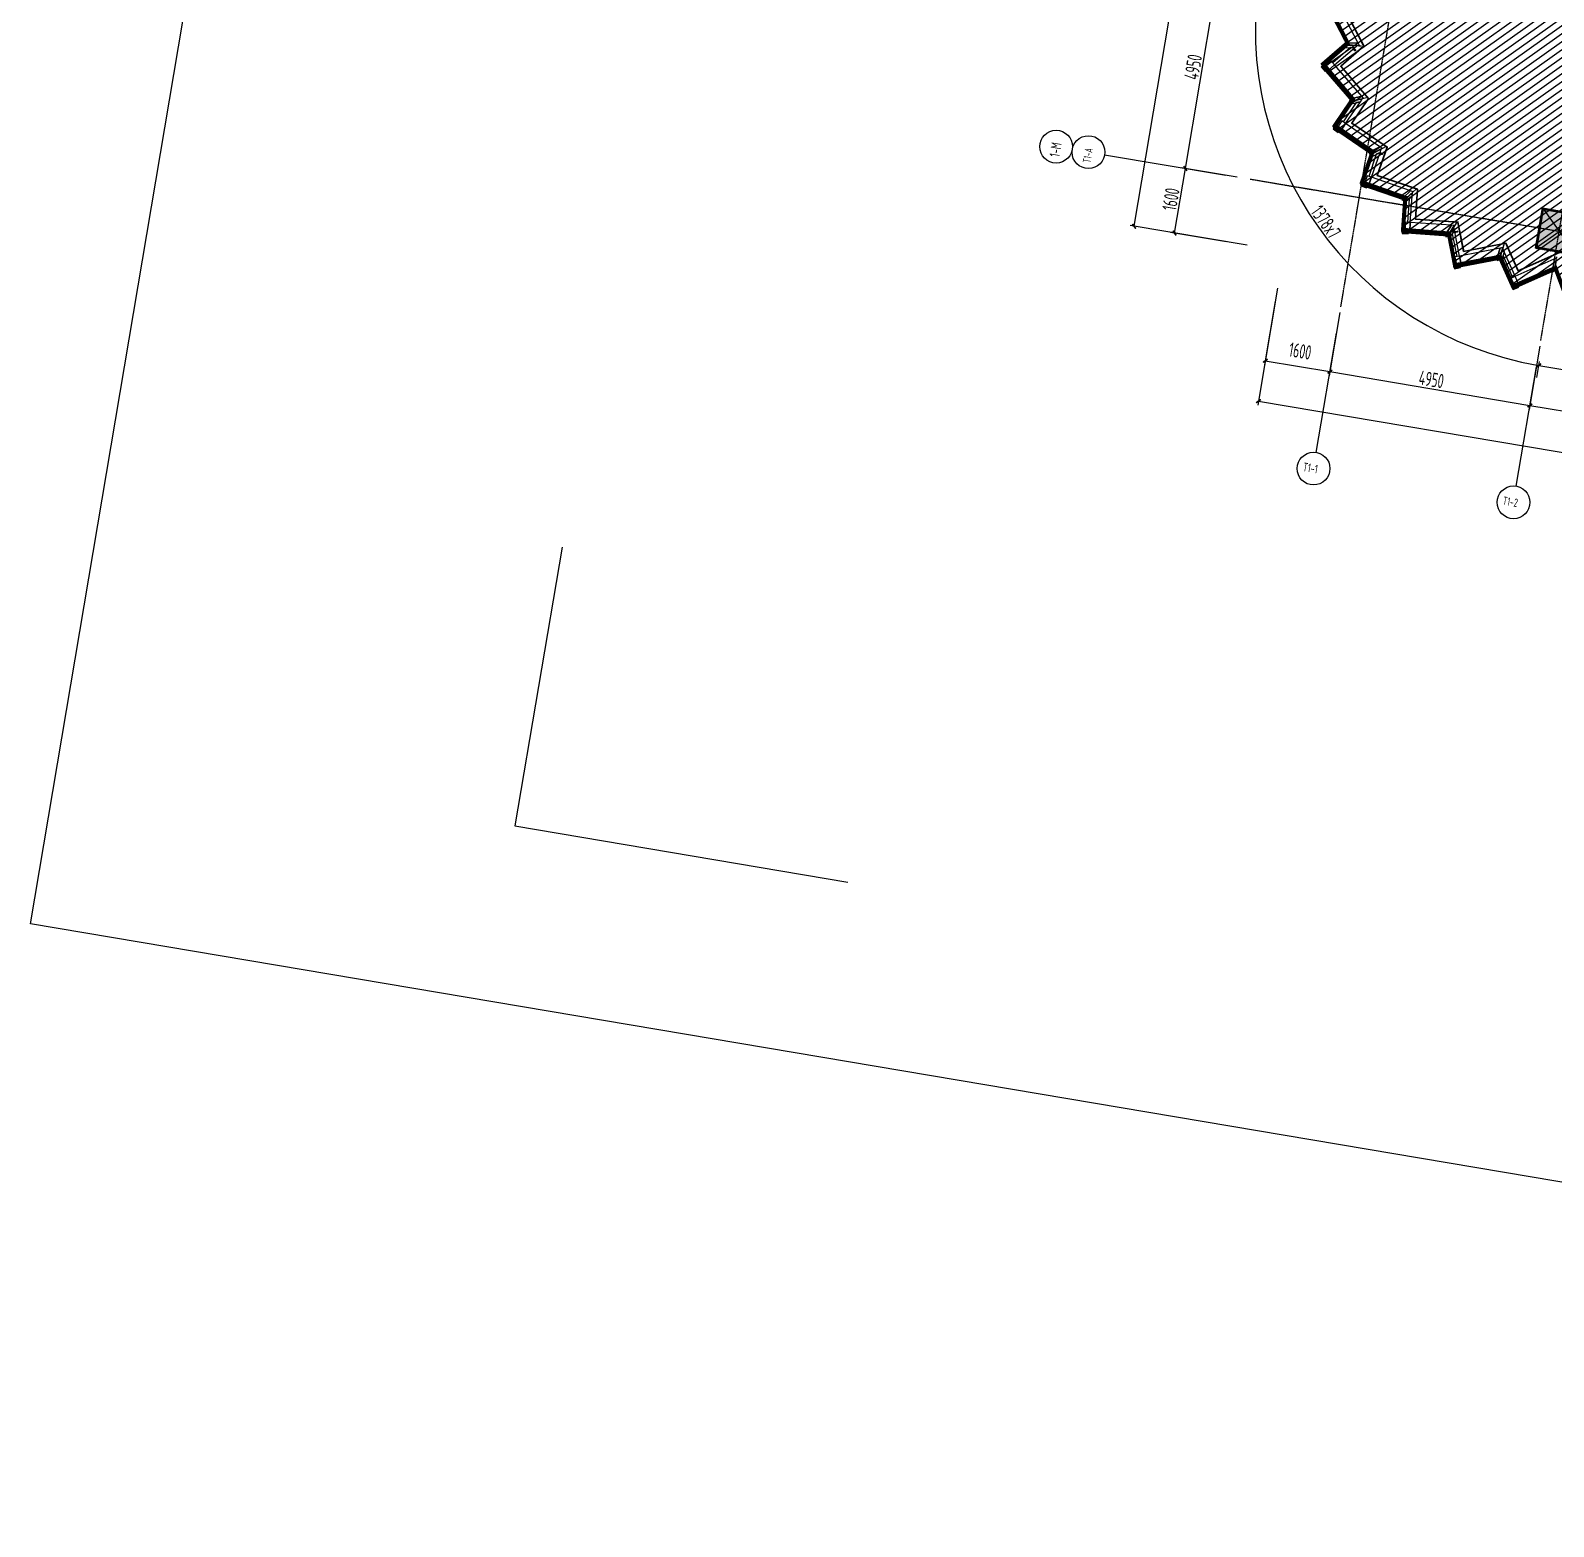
# Model space of a CAD drawing. Extents: x 12199666 to 24617114, y 1197707 to 2548648.
# Drawn here: x 12255672 to 12292851, y 1220084 to 1256609 of the extents above; entities that cross this region are included whole.
import ezdxf
from ezdxf.enums import TextEntityAlignment as Align

# ---------------------------------------------------------------- set-up
doc = ezdxf.new("R2010")
doc.units = 0
doc.header["$LTSCALE"] = 10
doc.header["$MEASUREMENT"] = 0
for name, pattern in [('TX-COLS-T1-F10~F19$0$HIDDEN', [0.375, 0.25, -0.125]), ('TX-GRID-T1$0$TX-GRID-T1$0$DOTE', [2.42, 2, -0.2, 0.02, -0.2]), ('TX-PLAN-T1-F11$0$ACAD_ISO04W100', [30, 24, -3, 0, -3]), ('TX-PLAN-T1-F11$0$BROKEN_2', [17.7, 12.5, -2.5, 0.2, -2.5])]:
    doc.linetypes.add(name, pattern=pattern)
doc.layers.add('TX-COLS-T1-F10~F19$0$0-COLS-定位用', color=21, linetype='Continuous', plot=False)
for name, color, linetype in [('TX-COLS-T1-F10~F19$0$0S-COLS', 90, 'TX-COLS-T1-F10~F19$0$HIDDEN'), ('TX-COLS-T1-F10~F19$0$0S-COLS-HATCH', 8, 'Continuous'), ('TX-COLS-T1-F10~F19$0$0S-SCOLS-LINE', 2, 'Continuous'), ('TX-CORE-T1-F10$0$BALCONY', 6, 'Continuous'), ('TX-CORE-T1-F11$0$BALCONY', 6, 'Continuous'), ('TX-GRID-T1$0$A-DIMS-100', 1, 'Continuous'), ('TX-GRID-T1$0$TX-GRID-T1$0$DOTE', 1, 'Continuous'), ('TX-GRID-T1$0$TX-GRID-T1$0$G-GRID-DIMS', 3, 'Continuous'), ('TX-GRID-T1$0$TX-GRID-T1$0$G-GRID-IDEN', 7, 'Continuous'), ('TX-GRID-T1$0$TX-GRID-T1$0$PUB_DIM', 3, 'Continuous'), ('TX-PLAN-T1-DI$0$A-DIMS-100', 1, 'Continuous'), ('TX-PLAN-T1-F11$0$A-FIRE', 1, 'Continuous'), ('TX-PLAN-T1-F11$0$F-Alum', 4, 'Continuous'), ('TX-PLAN-T1-F11$0$F-center', 6, 'TX-PLAN-T1-F11$0$ACAD_ISO04W100'), ('TX-PLAN-T1-F11$0$F-concrete', 7, 'Continuous'), ('TX-PLAN-T1-F11$0$F-dim', 1, 'Continuous'), ('TX-PLAN-T1-F11$0$F-Glass', 5, 'Continuous'), ('TX-PLAN-T1-F11$0$F_MISC', 8, 'Continuous'), ('TX-PLAN-T1-F11$0$FITTINGS', 7, 'Continuous')]:
    doc.layers.add(name, color=color, linetype=linetype)
for name, color, linetype, lineweight in [('TX-PLAN-T1-F11$0$_EDO-ALUMINIUM-SECTION', 90, 'Continuous', 30), ('TX-PLAN-T1-F11$0$幕墙线', 114, 'Continuous', 30), ('TX-PLAN-T1-F11$0$板边线', 36, 'Continuous', 30)]:
    doc.layers.add(name, color=color, linetype=linetype, lineweight=lineweight)
doc.layers.add('TX-PLAN-T1-F11$0$bangong', color=5, linetype='Continuous', true_color=0x0000ff)
doc.styles.add('TX-GRID-T1$0$XD2008', font='xd-hzs.shx', dxfattribs={"width": 0.7, "bigfont": 'xd-hztxt.shx'})
doc.styles.add('TX-GRID-T1$0$XD2008_T3', font='xd-hzs.shx', dxfattribs={"width": 0.7, "bigfont": 'xd-hztxt.shx'})
doc.styles.add('TX-PLAN-T1-DI$0$XD2008', font='xd-hzs.shx', dxfattribs={"width": 0.7, "bigfont": 'xd-hztxt.shx'})
doc.dimstyles.new('TX-GRID-T1$0$XD100$0', dxfattribs={"dimscale": 100, "dimtxt": 3.5, "dimasz": 1, "dimexe": 1, "dimexo": 2, "dimgap": 0.5, "dimtad": 1, "dimdec": 0, "dimdsep": 46, "dimtxsty": 'TX-GRID-T1$0$XD2008', "dimblk1": 'TX-GRID-T1$0$_ArchTick', "dimblk2": 'TX-GRID-T1$0$_ArchTick', "dimsah": 1, "dimcen": 2.5, "dimclrt": 4, "dimaunit": 1, "dimadec": 0, "dimazin": 0, "dimtfac": 1, "dimtdec": 0, "dimtix": 1, "dimtmove": 2, "dimatfit": 3, "dimfxl": 0, "dimtolj": 1, "dimtzin": 0, "dimarcsym": 0})
doc.dimstyles.new('TX-PLAN-T1-DI$0$XD100', dxfattribs={"dimscale": 100, "dimtxt": 3.5, "dimasz": 1.5, "dimexe": 1, "dimexo": 2, "dimgap": 0.5, "dimtad": 1, "dimdec": 0, "dimdsep": 46, "dimtxsty": 'TX-PLAN-T1-DI$0$XD2008', "dimcen": 2.5, "dimclrt": 4, "dimaunit": 1, "dimadec": 0, "dimazin": 0, "dimtfac": 1, "dimtdec": 0, "dimtix": 1, "dimtmove": 2, "dimatfit": 3, "dimfxl": 0, "dimtolj": 1, "dimtzin": 0, "dimarcsym": 0})
doc.dimstyles.new('TX-PLAN-T1-DI$0$XD100$0', dxfattribs={"dimscale": 100, "dimtxt": 3.5, "dimasz": 1, "dimexe": 1, "dimexo": 2, "dimgap": 0.5, "dimtad": 1, "dimdec": 0, "dimdsep": 46, "dimtxsty": 'TX-PLAN-T1-DI$0$XD2008', "dimblk1": 'TX-PLAN-T1-DI$0$_ArchTick', "dimblk2": 'TX-PLAN-T1-DI$0$_ArchTick', "dimsah": 1, "dimcen": 2.5, "dimclrt": 4, "dimaunit": 1, "dimadec": 0, "dimazin": 0, "dimtfac": 1, "dimtdec": 0, "dimtix": 1, "dimtmove": 2, "dimatfit": 3, "dimfxl": 0, "dimtolj": 1, "dimtzin": 0, "dimarcsym": 0})

# ---------------------------------------------------------------- blocks, each defined once
blk = doc.blocks.new('TX-GRID-T1$0$_ArchTick')
at = {"color": 0, "linetype": 'ByBlock', "const_width": 0.4}
blk.add_lwpolyline([(-0.5, -0.5), (0.5, 0.5)], dxfattribs=at)
blk = doc.blocks.new('*D21')
at = {"layer": 'TX-GRID-T1$0$A-DIMS-100', "color": 0, "lineweight": -2, "transparency": 16777216}
for p, q in [((12283598, 1251662), (12283864, 1253240)), ((12285132, 1253026), (12283765, 1253256)), ((12284866, 1251448), (12283499, 1251679))]:
    blk.add_line(p, q, dxfattribs=at)
at = {"layer": 'TX-GRID-T1$0$A-DIMS-100', "color": 0, "lineweight": -2, "transparency": 16777216, "xscale": 100, "yscale": 100, "zscale": 100}
for p, rotation in [((12283864, 1253240), 80.4236160354394), ((12283598, 1251662), 260.4236160354394)]:
    blk.add_blockref('TX-GRID-T1$0$_ArchTick', p, dxfattribs=dict(at, rotation=rotation))
at = {"layer": 'TX-GRID-T1$0$A-DIMS-100', "color": 4, "transparency": 16777216, "insert": (12283509, 1252488), "char_height": 350, "attachment_point": 5, "rotation": 80.4236, "style": 'TX-GRID-T1$0$XD2008'}
blk.add_mtext('\\A1;1600', dxfattribs=at)
blk = doc.blocks.new('*D22')
at = {"layer": 'TX-GRID-T1$0$A-DIMS-100', "color": 0, "lineweight": -2, "transparency": 16777216}
for p, q in [((12283864, 1253240), (12284687, 1258121)), ((12285956, 1257907), (12284589, 1258137)), ((12285132, 1253026), (12283765, 1253256))]:
    blk.add_line(p, q, dxfattribs=at)
at = {"layer": 'TX-GRID-T1$0$A-DIMS-100', "color": 0, "lineweight": -2, "transparency": 16777216, "xscale": 100, "yscale": 100, "zscale": 100}
for p, rotation in [((12284687, 1258121), 80.42361603544131), ((12283864, 1253240), 260.4236160354413)]:
    blk.add_blockref('TX-GRID-T1$0$_ArchTick', p, dxfattribs=dict(at, rotation=rotation))
at = {"layer": 'TX-GRID-T1$0$A-DIMS-100', "color": 4, "transparency": 16777216, "insert": (12284054, 1255718), "char_height": 350, "attachment_point": 5, "rotation": 80.4236, "style": 'TX-GRID-T1$0$XD2008'}
blk.add_mtext('\\A1;4950', dxfattribs=at)
blk = doc.blocks.new('*D37')
at = {"layer": 'TX-GRID-T1$0$A-DIMS-100', "color": 0, "lineweight": -2, "transparency": 16777216}
for p, q in [((12282612, 1251828), (12289299, 1291468)), ((12292060, 1291002), (12289201, 1291485)), ((12285372, 1251363), (12282513, 1251845))]:
    blk.add_line(p, q, dxfattribs=at)
at = {"layer": 'TX-GRID-T1$0$A-DIMS-100', "color": 0, "lineweight": -2, "transparency": 16777216, "xscale": 100, "yscale": 100, "zscale": 100}
for p, rotation in [((12289299, 1291468), 80.42361603537051), ((12282612, 1251828), 260.4236160353705)]:
    blk.add_blockref('TX-GRID-T1$0$_ArchTick', p, dxfattribs=dict(at, rotation=rotation))
at = {"layer": 'TX-GRID-T1$0$A-DIMS-100', "color": 4, "transparency": 16777216, "insert": (12285734, 1271686), "char_height": 350, "attachment_point": 5, "rotation": 80.4236, "style": 'TX-GRID-T1$0$XD2008'}
blk.add_mtext('\\A1;40200', dxfattribs=at)
blk = doc.blocks.new('*D38')
at = {"layer": 'TX-GRID-T1$0$A-DIMS-100', "color": 0, "lineweight": -2, "transparency": 16777216}
for p, q in [((12286058, 1249989), (12285798, 1248446)), ((12287636, 1249723), (12287376, 1248180)), ((12285815, 1248545), (12287392, 1248279))]:
    blk.add_line(p, q, dxfattribs=at)
at = {"layer": 'TX-GRID-T1$0$A-DIMS-100', "color": 0, "lineweight": -2, "transparency": 16777216, "xscale": 100, "yscale": 100, "zscale": 100}
for p, rotation in [((12285815, 1248545), 170.4236160352305), ((12287392, 1248279), 350.4236160352305)]:
    blk.add_blockref('TX-GRID-T1$0$_ArchTick', p, dxfattribs=dict(at, rotation=rotation))
at = {"layer": 'TX-GRID-T1$0$A-DIMS-100', "color": 4, "transparency": 16777216, "insert": (12286666, 1248782), "char_height": 350, "attachment_point": 5, "rotation": 350.4236, "style": 'TX-GRID-T1$0$XD2008'}
blk.add_mtext('\\A1;1600', dxfattribs=at)
blk = doc.blocks.new('*D39')
at = {"layer": 'TX-GRID-T1$0$A-DIMS-100', "color": 0, "lineweight": -2, "transparency": 16777216}
for p, q in [((12287636, 1249723), (12287376, 1248180)), ((12292517, 1248899), (12292257, 1247357)), ((12287392, 1248279), (12292273, 1247455))]:
    blk.add_line(p, q, dxfattribs=at)
at = {"layer": 'TX-GRID-T1$0$A-DIMS-100', "color": 0, "lineweight": -2, "transparency": 16777216, "xscale": 100, "yscale": 100, "zscale": 100}
for p, rotation in [((12287392, 1248279), 170.4236160352305), ((12292273, 1247455), 350.4236160352305)]:
    blk.add_blockref('TX-GRID-T1$0$_ArchTick', p, dxfattribs=dict(at, rotation=rotation))
at = {"layer": 'TX-GRID-T1$0$A-DIMS-100', "color": 4, "transparency": 16777216, "insert": (12289870, 1248089), "char_height": 350, "attachment_point": 5, "rotation": 350.4236, "style": 'TX-GRID-T1$0$XD2008'}
blk.add_mtext('\\A1;4950', dxfattribs=at)
blk = doc.blocks.new('*D40')
at = {"layer": 'TX-GRID-T1$0$A-DIMS-100', "color": 0, "lineweight": -2, "transparency": 16777216}
for p, q in [((12292517, 1248899), (12292257, 1247357)), ((12292273, 1247455), (12301197, 1245950)), ((12301441, 1247393), (12301181, 1245851))]:
    blk.add_line(p, q, dxfattribs=at)
at = {"layer": 'TX-GRID-T1$0$A-DIMS-100', "color": 0, "lineweight": -2, "transparency": 16777216, "xscale": 100, "yscale": 100, "zscale": 100}
for p, rotation in [((12292273, 1247455), 170.4236160352314), ((12301197, 1245950), 350.4236160352314)]:
    blk.add_blockref('TX-GRID-T1$0$_ArchTick', p, dxfattribs=dict(at, rotation=rotation))
at = {"layer": 'TX-GRID-T1$0$A-DIMS-100', "color": 4, "transparency": 16777216, "insert": (12296773, 1246924), "char_height": 350, "attachment_point": 5, "rotation": 350.4236, "style": 'TX-GRID-T1$0$XD2008'}
blk.add_mtext('\\A1;9050', dxfattribs=at)
blk = doc.blocks.new('*D27')
at = {"layer": 'TX-GRID-T1$0$A-DIMS-100', "color": 0, "lineweight": -2, "transparency": 16777216}
for p, q in [((12286114, 1250320), (12285632, 1247460)), ((12285648, 1247559), (12325288, 1240871)), ((12325754, 1243632), (12325271, 1240773))]:
    blk.add_line(p, q, dxfattribs=at)
at = {"layer": 'TX-GRID-T1$0$A-DIMS-100', "color": 0, "lineweight": -2, "transparency": 16777216, "xscale": 100, "yscale": 100, "zscale": 100}
for p, rotation in [((12285648, 1247559), 170.4236160352298), ((12325288, 1240871), 350.4236160352298)]:
    blk.add_blockref('TX-GRID-T1$0$_ArchTick', p, dxfattribs=dict(at, rotation=rotation))
at = {"layer": 'TX-GRID-T1$0$A-DIMS-100', "color": 4, "transparency": 16777216, "insert": (12305506, 1244437), "char_height": 350, "attachment_point": 5, "rotation": 350.4236, "style": 'TX-GRID-T1$0$XD2008'}
blk.add_mtext('\\A1;40200', dxfattribs=at)
blk = doc.blocks.new('TX-CORE-T1-F10')
at = {"layer": 'TX-CORE-T1-F10$0$BALCONY'}
blk.add_lwpolyline([(12269560, 1317118), (12356761, 1302406), (12342872, 1220084), (12255672, 1234796)], close=True, dxfattribs=at)
blk = doc.blocks.new('TX-PLAN-T1-F11$0$A$C3FFC0167')
at = {"layer": 'TX-PLAN-T1-F11$0$F-dim'}
for p, q in [((-5, 0), (5, 0)), ((0, 5), (0, -5))]:
    blk.add_line(p, q, dxfattribs=at)
blk.add_circle((0, 0), 2, dxfattribs=at)
blk = doc.blocks.new('TX-PLAN-T1-F11$0$jiao1')
at = {"layer": 'TX-PLAN-T1-F11$0$F-Alum'}
for points in [[(-1336, 308), (-1290, 240), (-1316, 42), (-1358, 105), (-1368, 31), (-1371, 36)], [(-1371, 36), (-1336, 308)], [(-911, -604), (-1362, 76), (-1368, 31), (-936, -621), (-911, -604)], [(-929, -304), (-1290, 240), (-1304, 134), (-988, -343), (-929, -304)], [(-60, 19), (-813, -480), (-929, -304), (-60, 272), (-60, 19)], [(-6, 308), (-60, 272), (-60, 19), (-13, 51), (-13, -15), (-60, -47), (-60, -64), (-6, -28), (-6, 308)], [(-799, -554), (-807, -543), (-869, -584), (-899, -538), (-813, -480), (-929, -304), (-1024, -367), (-877, -589), (-932, -626), (-924, -637), (-799, -554)]]:
    blk.add_lwpolyline(points, dxfattribs=at)
at = {"layer": 'TX-PLAN-T1-F11$0$F-center'}
for p, q in [((-1331, 390), (-1376, 44)), ((0, 0), (0, 328))]:
    blk.add_line(p, q, dxfattribs=at)
at = {"layer": 'TX-PLAN-T1-F11$0$F-concrete'}
for q in [(-1287, 451), (75, 470)]:
    blk.add_line((-879, -163), q, dxfattribs=at)
at = {"layer": 'TX-PLAN-T1-F11$0$F-Glass'}
blk.add_lwpolyline([(-23, 34), (-23, -15), (-837, -555), (-860, -521), (-23, 34)], dxfattribs=at)
at = {"layer": 'TX-PLAN-T1-F11$0$F_MISC', "rotation": 30.01599997489863}
for p in [(-1376, 44), (0, 0)]:
    blk.add_blockref('TX-PLAN-T1-F11$0$A$C3FFC0167', p, dxfattribs=at)
blk = doc.blocks.new('TX-PLAN-T1-F11$0$jiao2')
for p, q in [((-1328, 342, 0), (-1051, -395, 0)), ((-1294, 337, 0), (-1023, -385, 0))]:
    blk.add_line(p, q)
at = {"layer": 'TX-PLAN-T1-F11$0$F-Alum', "elevation": 0}
for points in [[(-1200, 514), (-1228, 588), (-1329, 344), (-1327, 339), (-1310, 379), (-1284, 311), (-1200, 514)], [(-1023, -385), (-1051, -395), (-1327, 339), (-1310, 379), (-1023, -385)], [(-974, -89), (-1200, 514), (-1240, 419), (-1039, -113)], [(-30, 267), (-974, -89), (-899, -286), (-61, 30), (-30, 267)], [(-48, -24), (-50, -40), (-7, -24), (34, 290), (-30, 267), (-61, 30), (-1, 52), (-9, -10), (-48, -24), (-50, -40)], [(-903, -361), (-908, -348), (-983, -376), (-1002, -325), (-899, -286), (-974, -89), (-1080, -129), (-987, -378), (-1049, -401), (-1044, -414), (-903, -361)]]:
    blk.add_lwpolyline(points, dxfattribs=at)
at = {"layer": 'TX-PLAN-T1-F11$0$F-center', "extrusion": (8.46953e-07, -8.46953e-07, 1)}
blk.add_line((-1231, 597, 0), (-1332, 352, 0), dxfattribs=at)
at = {"layer": 'TX-PLAN-T1-F11$0$F-center'}
blk.add_line((51, 393, 0), (0, 0), dxfattribs=at)
at = {"layer": 'TX-PLAN-T1-F11$0$F-concrete'}
for p in [(-1151, 722, 0), (90, 408, 0)]:
    blk.add_line(p, (-893, 38, 0), dxfattribs=at)
at = {"layer": 'TX-PLAN-T1-F11$0$F-Glass', "elevation": 0}
blk.add_lwpolyline([(-19, 37), (-25, -10), (-971, -365), (-985, -327), (-19, 37)], dxfattribs=at)
at = {"layer": 'TX-PLAN-T1-F11$0$F_MISC', "rotation": 30.01599997489867}
for p in [(-1332, 352, 0), (0, 0)]:
    blk.add_blockref('TX-PLAN-T1-F11$0$A$C3FFC0167', p, dxfattribs=at)
blk = doc.blocks.new('TX-PLAN-T1-F11$0$jiao3')
at = {"layer": 'TX-PLAN-T1-F11$0$F-Alum'}
for points in [[(-635, -482), (-617, -506), (29, -16), (-21, -16), (-635, -482)], [(-319, -468), (-388, -377), (30, -60), (219, -60), (-319, -468)], [(290, -6), (219, -60), (-29, -60), (35, -11), (-14, -11), (-8, -6), (290, -6)], [(-319, -468), (-487, -596), (-554, -508), (-597, -541), (-549, -605), (-560, -614), (-651, -494), (-640, -486), (-600, -538), (-388, -377), (-319, -468)], [(-319, -468), (-487, -596), (58, -1314), (299, -1283), (-319, -468)], [(5, -1335), (-11, -1337), (17, -1374), (337, -1332), (299, -1283), (58, -1314), (93, -1360), (30, -1368), (5, -1335)]]:
    blk.add_lwpolyline(points, dxfattribs=at)
at = {"layer": 'TX-PLAN-T1-F11$0$F-center'}
blk.add_line((-35, 0), (342, 0), dxfattribs=at)
at = {"layer": 'TX-PLAN-T1-F11$0$F-center', "extrusion": (1.17284e-06, 1.67264e-07, 1)}
blk.add_line((13, -1380, 0), (386, -1332, 0), dxfattribs=at)
at = {"layer": 'TX-PLAN-T1-F11$0$F-concrete'}
for p, q in [((-175, -509), (432, -49)), ((-175, -509), (448, -1329)), ((448, -1329), (434, -1346, 0))]:
    blk.add_line(p, q, dxfattribs=at)
at = {"layer": 'TX-PLAN-T1-F11$0$F-Glass'}
blk.add_lwpolyline([(80, -1356), (33, -1362), (-581, -553), (-549, -528), (80, -1356)], dxfattribs=at)
at = {"layer": 'TX-PLAN-T1-F11$0$F_MISC', "rotation": 308.8485158447402}
for p in [(0, 0), (44, -1376)]:
    blk.add_blockref('TX-PLAN-T1-F11$0$A$C3FFC0167', p, dxfattribs=at)
blk = doc.blocks.new('*U189')
at = {"layer": 'TX-PLAN-T1-F11$0$FITTINGS', "color": 7}
for p, q in [((2.659439, 3.130249, -7.767326), (0.597366, 1.065002, -7.767326)), ((24.491775, 3.130249, -7.767326), (26.553818, 1.065002, -7.767326)), ((-3.424378, -63.244446, -7.767326), (-3.110199, -48.244446, -7.767326)), ((30.575607, -63.244446, -7.767326), (-3.424378, -63.244446, -7.767326)), ((-0.924378, -43.744446, -7.767326), (-0.199967, -0.865967, -7.767326)), ((28.075607, -43.744446, -7.767326), (-0.924378, -43.744446, -7.767326)), ((-0.424397, -63.244446, -7.767326), (-0.140968, -49.713135, -7.767326)), ((27.261413, -45.244446, -7.767326), (-0.110199, -45.244446, -7.767326)), ((0.075607, -45.244446, -7.767326), (0.075607, -43.744446, -7.767326)), ((25.792412, -48.244446, -7.767326), (1.358795, -48.244446, -7.767326)), ((27.075607, -45.244446, -7.767326), (27.075607, -43.744446, -7.767326)), ((27.575607, -63.244446, -7.767326), (27.292175, -49.713135, -7.767326)), ((27.355423, -0.923584, -7.767326), (28.075607, -43.744446, -7.767326)), ((30.575607, -63.244446, -7.767326), (30.261413, -48.244446, -7.767326))]:
    blk.add_line(p, q, dxfattribs=at)
at = {"layer": 'TX-PLAN-T1-F11$0$FITTINGS', "color": 2, "linetype": 'TX-PLAN-T1-F11$0$BROKEN_2'}
blk.add_line((13.575607, -66.244446, -7.767326), (13.575607, 7.606323, -7.767326), dxfattribs=at)
at = {"layer": 'TX-PLAN-T1-F11$0$FITTINGS', "color": 7, "elevation": -7.767326}
for points in [[(0.677322, 1.148071), (0.636948, 1.106933), (0.597366, 1.065002), (0.558578, 1.022338), (0.520645, 0.978881), (0.483536, 0.934753), (0.447311, 0.889892), (0.411941, 0.84436), (0.377426, 0.798156), (0.343826, 0.751281), (0.311142, 0.703796), (0.279373, 0.6557), (0.24852, 0.606933), (0.218643, 0.557617), (0.189682, 0.507751), (0.161697, 0.457336), (0.134689, 0.406433), (0.108658, 0.354919), (0.083633, 0.302978), (0.059616, 0.25061), (0.036606, 0.197692), (0.014603, 0.144409), (-0.006363, 0.090698), (-0.026291, 0.03656), (-0.045181, -0.017884), (-0.063034, -0.072754), (-0.079788, -0.12793), (-0.095505, -0.183411), (-0.110153, -0.239136), (-0.123703, -0.295227), (-0.136185, -0.351502), (-0.147598, -0.40802), (-0.157913, -0.464783), (-0.16713, -0.521668), (-0.175278, -0.578797), (-0.182297, -0.635987), (-0.188248, -0.69336), (-0.19307, -0.750855), (-0.196793, -0.80835), (-0.199387, -0.865967), (-0.200913, -0.923645)], [(3.794601, 3.857177), (6.236297, 4.031402), (8.681045, 4.155883), (11.127823, 4.230651), (13.575607, 4.255554), (16.023392, 4.230651), (18.470169, 4.155883), (20.914917, 4.031402), (23.356613, 3.857177)], [(26.473862, 1.148071), (26.514236, 1.106933), (26.553818, 1.065002), (26.592605, 1.022338), (26.630539, 0.978881), (26.667648, 0.934753), (26.703873, 0.889892), (26.739242, 0.84436), (26.773758, 0.798156), (26.807358, 0.751281), (26.840042, 0.703796), (26.871811, 0.6557), (26.902664, 0.606933), (26.932541, 0.557617), (26.961502, 0.507751), (26.989487, 0.457336), (27.016495, 0.406433), (27.042526, 0.354919), (27.067551, 0.302978), (27.091568, 0.25061), (27.114578, 0.197692), (27.136581, 0.144409), (27.157547, 0.090698), (27.177475, 0.03656), (27.196365, -0.017884), (27.214218, -0.072754), (27.230972, -0.12793), (27.246689, -0.183411), (27.261337, -0.239136), (27.274917, -0.295227), (27.287399, -0.351502), (27.298813, -0.40802), (27.309128, -0.464783), (27.318344, -0.521668), (27.326492, -0.578797), (27.333511, -0.635987), (27.339462, -0.69336), (27.344284, -0.750855), (27.348007, -0.80835), (27.350601, -0.865967), (27.352127, -0.923645)]]:
    blk.add_lwpolyline(points, dxfattribs=at)
at = {"layer": 'TX-PLAN-T1-F11$0$FITTINGS', "color": 7}
blk.add_polyline3d([(0, 0, 0), (-0.044159, -0.117737, -0.439307), (-0.070603, -0.235718, -0.87975), (-0.079193, -0.353882, -1.32076), (-0.070007, -0.472046, -1.761769), (-0.042984, -0.590088, -2.202181), (0.00177, -0.707764, -2.641444), (0.064239, -0.825013, -3.078973), (0.144287, -0.941651, -3.514203), (0.241882, -1.057496, -3.946563), (0.356872, -1.172425, -4.375486), (0.489136, -1.286255, -4.80042), (0.638412, -1.398926, -5.220796), (0.804565, -1.510193, -5.636088), (0.987381, -1.619935, -6.045746), (1.186645, -1.728089, -6.44923), (1.402008, -1.834412, -6.846015), (1.633285, -1.938782, -7.235578), (1.880112, -2.041077, -7.617437), (2.142197, -2.141175, -7.991069), (2.41922, -2.239014, -8.355991), (2.710739, -2.33429, -8.711741), (3.01651, -2.427063, -9.057837), (3.335968, -2.51709, -9.393839), (3.668823, -2.60431, -9.719315), (4.014633, -2.688538, -10.033825), (4.372864, -2.769776, -10.336962), (4.743133, -2.84784, -10.628332), (5.124863, -2.922669, -10.907559), (5.5177, -2.994141, -11.174277), (5.920944, -3.062134, -11.428136), (6.334289, -3.126648, -11.668817), (6.756988, -3.1875, -11.895983), (7.188614, -3.24469, -12.109359), (7.628555, -3.298096, -12.308669), (8.076263, -3.347657, -12.493621), (8.531128, -3.393311, -12.664012), (8.99263, -3.434998, -12.819607), (9.460083, -3.472657, -12.960189), (9.932876, -3.506287, -13.085596), (10.410461, -3.535767, -13.195642), (10.892151, -3.561097, -13.290206), (11.37738, -3.582276, -13.369147), (11.865463, -3.599183, -13.432376), (12.355759, -3.611939, -13.479803), (12.847671, -3.620362, -13.51136), (13.340546, -3.624573, -13.527014), (13.83371, -3.624512, -13.526751), (14.326538, -3.620179, -13.510559), (14.81842, -3.611573, -13.478479), (15.308624, -3.598694, -13.430526), (15.796646, -3.581604, -13.366774), (16.281769, -3.560303, -13.287295), (16.763306, -3.534851, -13.192218), (17.240753, -3.505249, -13.08165), (17.713379, -3.471497, -12.955747), (18.180664, -3.433655, -12.814656), (18.641937, -3.391846, -12.658581), (19.096603, -3.34607, -12.487696), (19.544052, -3.296387, -12.302248), (19.983719, -3.242859, -12.102471), (20.415054, -3.185547, -11.888644), (20.837494, -3.124573, -11.661012), (21.250427, -3.059937, -11.419893), (21.653396, -2.991822, -11.165598), (22.045807, -2.920227, -10.898457), (22.427246, -2.845276, -10.61881), (22.797104, -2.76709, -10.327046), (23.154907, -2.685791, -10.023515), (23.500244, -2.601441, -9.708641), (23.832672, -2.5141, -9.382818), (24.151718, -2.424012, -9.046463), (24.456985, -2.331177, -8.700034), (24.748077, -2.235779, -8.343978), (25.024536, -2.137879, -7.978749), (25.286194, -2.03772, -7.604841), (25.532501, -1.935303, -7.22272), (25.763214, -1.830872, -6.83291), (25.978073, -1.724488, -6.435892), (26.176788, -1.616333, -6.03219), (26.359039, -1.506531, -5.622341), (26.524658, -1.395142, -5.20686), (26.67337, -1.282471, -4.786324), (26.805054, -1.16858, -4.361246), (26.919418, -1.05365, -3.932205), (27.016449, -0.937745, -3.499743), (27.095947, -0.821106, -3.064426), (27.157837, -0.703858, -2.626823), (27.201965, -0.586182, -2.187517), (27.228409, -0.46814, -1.747076), (27.236969, -0.349976, -1.306066), (27.227783, -0.231812, -0.865056), (27.200821, -0.11377, -0.424643), (27.156067, 0.003906, 0.01462)], dxfattribs=at)
for centre, radius, start, end in [((4.061478, 2.190612, -7.767326), 1.687788, 99.097847, 146.170289), ((23.089737, 2.190612, -7.767326), 1.687788, 33.829711, 80.902153), ((-0.109329, -48.245301, -7.767326), 3.00087, 90.016606, 179.983685), ((27.260559, -48.245301, -7.767326), 3.000855, 0.016315, 89.983685)]:
    blk.add_arc(centre, radius, start, end, dxfattribs=at)
blk = doc.blocks.new('TX-PLAN-T1-F11$0$A$C21521A5F')
at = {"color": 7, "true_color": 0xffffff, "rotation": 90}
blk.add_blockref('TX-PLAN-T1-F11$0$jiao1', (389, -4240, 0), dxfattribs=at)
at = {"color": 2, "true_color": 0xf1eb1f, "rotation": 90}
blk.add_blockref('TX-PLAN-T1-F11$0$jiao2', (345, -5616, 0), dxfattribs=at)
at = {"color": 2, "true_color": 0xf1eb1f, "extrusion": (6.41462e-07, -2.7552e-06, 1), "rotation": 74.96016078148239}
blk.add_blockref('TX-PLAN-T1-F11$0$jiao2', (-7, -6948, 0), dxfattribs=at)
at = {"color": 2, "true_color": 0xf1eb1f, "extrusion": (2.91824e-07, -2.98369e-06, 1), "rotation": 59.92032156323366}
blk.add_blockref('TX-PLAN-T1-F11$0$jiao2', (-693, -8143, 0), dxfattribs=at)
at = {"color": 2, "true_color": 0xf1eb1f, "extrusion": (-1.11832e-07, -3.31219e-06, 1), "rotation": 44.88048234480981}
blk.add_blockref('TX-PLAN-T1-F11$0$jiao2', (-1665, -9119, 0), dxfattribs=at)
at = {"color": 2, "true_color": 0xf1eb1f, "extrusion": (-6.24289e-07, -3.74921e-06, 1), "rotation": 29.84064312637339}
blk.add_blockref('TX-PLAN-T1-F11$0$jiao2', (-2858, -9810, 0), dxfattribs=at)
at = {"color": 3, "rotation": 90}
blk.add_blockref('TX-PLAN-T1-F11$0$jiao3', (-5561, -10190, 0), dxfattribs=at)
at = {"layer": 'TX-PLAN-T1-F11$0$F_MISC', "rotation": 20.62596710601425}
blk.add_blockref('*U189', (-158, -6745, 8), dxfattribs=at)
at = {"layer": 'TX-PLAN-T1-F11$0$F_MISC', "extrusion": (8.13208e-07, 1.47508e-07, 1), "rotation": 350.546288669858}
blk.add_blockref('*U189', (-1720, -8864, 8), dxfattribs=at)
at = {"layer": 'TX-PLAN-T1-F11$0$F_MISC', "extrusion": (7.52342e-07, -2.0812e-06, 1), "rotation": 320.4666102334403}
blk.add_blockref('*U189', (-4100, -9924, 8), dxfattribs=at)
blk = doc.blocks.new('TX-PLAN-T1-F11$0$标准层幕墙0118')
at = {"color": 3, "rotation": 270}
blk.add_blockref('TX-PLAN-T1-F11$0$A$C21521A5F', (4240, -661, 0), dxfattribs=at)
blk = doc.blocks.new('TX-PLAN-T1-DI$0$_ArchTick')
at = {"color": 0, "linetype": 'ByBlock', "const_width": 0.4}
blk.add_lwpolyline([(-0.5, -0.5), (0.5, 0.5)], dxfattribs=at)
blk = doc.blocks.new('*D250')
at = {"layer": 'TX-PLAN-T1-DI$0$A-DIMS-100', "color": 0, "lineweight": -2, "transparency": 16777216}
for p, q in [((12292442, 1248137), (12292508, 1248530)), ((12292491, 1248432), (12301363, 1246935)), ((12301314, 1246640), (12301380, 1247033))]:
    blk.add_line(p, q, dxfattribs=at)
at = {"layer": 'TX-PLAN-T1-DI$0$A-DIMS-100', "color": 0, "lineweight": -2, "transparency": 16777216, "xscale": 100, "yscale": 100, "zscale": 100}
for p, rotation in [((12292491, 1248432), 170.4236160353105), ((12301363, 1246935), 350.4236160353105)]:
    blk.add_blockref('TX-PLAN-T1-DI$0$_ArchTick', p, dxfattribs=dict(at, rotation=rotation))
at = {"layer": 'TX-PLAN-T1-DI$0$A-DIMS-100', "color": 4, "transparency": 16777216, "insert": (12297096, 1247936), "char_height": 350, "attachment_point": 5, "rotation": 350.4236, "style": 'TX-PLAN-T1-DI$0$XD2008'}
blk.add_mtext('\\A1;1500x6', dxfattribs=at)
blk = doc.blocks.new('*D253')
at = {"layer": 'TX-PLAN-T1-DI$0$A-DIMS-100', "color": 0, "lineweight": -2, "transparency": 16777216}
blk.add_arc((12293872, 1256614), 8298, 170.4462, 260.4236, dxfattribs=at)
at = {"layer": 'TX-PLAN-T1-DI$0$A-DIMS-100', "color": 0, "lineweight": -2, "transparency": 16777216, "xscale": 100, "yscale": 100, "zscale": 100}
for p, rotation in [((12285689, 1257991), 80.44615169751161), ((12292491, 1248432), 350.4236160372312)]:
    blk.add_blockref('TX-PLAN-T1-DI$0$_ArchTick', p, dxfattribs=dict(at, rotation=rotation))
at = {"layer": 'TX-PLAN-T1-DI$0$A-DIMS-100', "color": 4, "transparency": 16777216, "insert": (12287294, 1251933), "char_height": 350, "attachment_point": 5, "rotation": 305.4349, "style": 'TX-PLAN-T1-DI$0$XD2008'}
blk.add_mtext('\\A1;1378x7', dxfattribs=at)
blk = doc.blocks.new('TX-COLS-T1-F10~F19$0$COLS-T1-1000x1000x30')
at = {"layer": 'TX-COLS-T1-F10~F19$0$0S-COLS-HATCH'}
h = blk.add_hatch(dxfattribs=at)
h.set_pattern_fill('ANSI31', color=256, scale=5)
h.set_pattern_definition([(45, (0, 0), (-11.22532, 11.22532), [])])
h.paths.add_polyline_path([(-470, 470), (470, 470), (470, -470), (-470, -470)], flags=16)
h.paths.add_polyline_path([(-500, 500), (500, 500), (500, -500), (-500, -500)])
h = blk.add_hatch(color=256, dxfattribs=at)
h.dxf.hatch_style = 1
h.paths.add_polyline_path([(-470, 470), (470, 470), (470, -470), (-470, -470)])
at = {"layer": 'TX-COLS-T1-F10~F19$0$0-COLS-定位用'}
for p, q in [((-500, -500), (500, 500)), ((-500, 500), (500, -500))]:
    blk.add_line(p, q, dxfattribs=at)
at = {"layer": 'TX-COLS-T1-F10~F19$0$0S-SCOLS-LINE'}
for points in [[(-500, 500), (500, 500), (500, -500), (-500, -500)], [(-470, 470), (470, 470), (470, -470), (-470, -470)]]:
    blk.add_lwpolyline(points, close=True, dxfattribs=at)
blk = doc.blocks.new('TX-COLS-T1-F10~F19')
at = {"layer": 'TX-COLS-T1-F10~F19$0$0S-COLS', "rotation": 350.4236160359932}
blk.add_blockref('TX-COLS-T1-F10~F19$0$COLS-T1-1000x1000x30', (12292990, 1251700), dxfattribs=at)
blk = doc.blocks.new('TX-CORE-T1-F11')
at = {"layer": 'TX-CORE-T1-F11$0$BALCONY'}
blk.add_lwpolyline([(12269560, 1317118), (12356761, 1302406), (12342872, 1220084), (12255672, 1234796)], close=True, dxfattribs=at)
blk = doc.blocks.new('TX-GRID-T1')
at = {"layer": 'TX-GRID-T1$0$TX-GRID-T1$0$DOTE', "linetype": 'TX-GRID-T1$0$TX-GRID-T1$0$DOTE'}
for p, q in [((12287659.3, 1249861.3), (12294713.1, 1291670.4)), ((12292540.3, 1249037.8), (12299594.1, 1290846.9)), ((12327353.9, 1245902.4), (12285446.2, 1252972.8))]:
    blk.add_line(p, q, dxfattribs=at)
at = {"layer": 'TX-GRID-T1$0$TX-GRID-T1$0$G-GRID-DIMS'}
for centre in [(12280708.3, 1253772.1), (12281497.2, 1253639.1), (12286993.1, 1245912.3), (12291874.1, 1245088.9)]:
    blk.add_circle(centre, 400, dxfattribs=at)
at = {"layer": 'TX-GRID-T1$0$TX-GRID-T1$0$PUB_DIM'}
for p, q in [((12281891.6, 1253572.5), (12284849.8, 1253073.4)), ((12287059.6, 1246306.8), (12287551.2, 1249220.3)), ((12291940.6, 1245483.3), (12292432.2, 1248396.8))]:
    blk.add_line(p, q, dxfattribs=at)
at = {"layer": 'TX-GRID-T1$0$TX-GRID-T1$0$G-GRID-IDEN', "style": 'TX-GRID-T1$0$XD2008_T3', "width": 0.866667}
for s, height, rotation, p, p2 in [('1-M', 257.28, 80.42362, (12280793.8, 1253505.5), (12280851.7, 1253848.8)), ('T1-A', 196.63, 80.42362, (12281550.5, 1253364.2), (12281611.6, 1253726.1)), ('T1-1', 212.86, 350, (12286719.5, 1245852.5), (12287076.6, 1245789.5)), ('T1-2', 201.03, 350, (12291599.3, 1245035.2), (12291959.6, 1244971.7))]:
    blk.add_text(s, height=height, rotation=rotation, dxfattribs=at).set_placement(p, p2, align=Align.FIT)
at = {"layer": 'TX-GRID-T1$0$A-DIMS-100'}
for p1, p2, distance, picture, middle in [((12285569.7, 1251329.4), (12292257.5, 1290969.2), 3000, '*D37', (12285733.5, 1271685.8)), ((12285329.4, 1252992.5), (12286152.9, 1257873.5), 1486.4, '*D22', (12284053.6, 1255717.7)), ((12285063.2, 1251414.8), (12285329.4, 1252992.5), 1486.4, '*D21', (12283508.8, 1252488.4)), ((12286147.4, 1250517.2), (12325787.2, 1243829.4), -3000, '*D27', (12305505.6, 1244437)), ((12287669.2, 1249919.8), (12292550.2, 1249096.3), -1664.1, '*D39', (12289870.3, 1248089)), ((12292550.2, 1249096.3), (12301474.1, 1247590.7), -1664.1, '*D40', (12296772.7, 1246924.5))]:
    dim = blk.add_aligned_dim(p1=p1, p2=p2, distance=distance, dimstyle='TX-GRID-T1$0$XD100$0', dxfattribs=at)
    dim.commit()
    dim.dimension.update_dxf_attribs({"geometry": picture, "text_midpoint": middle})
dim = blk.add_linear_dim(base=(12287392.3, 1248278.9), p1=(12286091.5, 1250185.9), p2=(12287669.2, 1249919.8), angle=350.42362, dimstyle='TX-GRID-T1$0$XD100$0', dxfattribs=at)
dim.commit()
dim.dimension.update_dxf_attribs({"geometry": '*D38', "text_midpoint": (12286665.9, 1248781.8), "dimtype": 129})
blk = doc.blocks.new('TX-PLAN-T1-DI')
at = {"layer": 'TX-PLAN-T1-DI$0$A-DIMS-100'}
dim = blk.add_angular_dim_2l(base=(12286096.6, 1253716.1), line1=((12285186.6, 1258075.4), (12314606.4, 1253123.8)), line2=((12292940.2, 1251091.5), (12292408.4, 1247939.7)), text='1378x7', dimstyle='TX-PLAN-T1-DI$0$XD100', override={"dimasz": 1, "dimblk1": 'TX-PLAN-T1-DI$0$_ArchTick', "dimblk2": 'TX-PLAN-T1-DI$0$_ArchTick', "dimsah": 1}, dxfattribs=at)
dim.commit()
dim.dimension.update_dxf_attribs({"geometry": '*D253', "text_midpoint": (12287294.5, 1251933.3)})
dim = blk.add_linear_dim(base=(12301363.4, 1246934.8), p1=(12292408.4, 1247939.7), p2=(12301280.4, 1246442.9), angle=350.42362, text='1500x6', dimstyle='TX-PLAN-T1-DI$0$XD100$0', dxfattribs=at)
dim.commit()
dim.dimension.update_dxf_attribs({"geometry": '*D250', "text_midpoint": (12297095.8, 1247936.1), "dimtype": 129})
blk = doc.blocks.new('TX-PLAN-T1-F11')
at = {"layer": 'TX-PLAN-T1-F11$0$bangong'}
h = blk.add_hatch(dxfattribs=at)
h.set_pattern_fill('ANSI31', color=256, scale=100)
h.set_pattern_definition([(35.42362, (12267498.76, 1237188.21), (-92.0142, 129.36362), [])])
h.paths.add_polyline_path([(12311684.2, 1287370.2), (12310206.4, 1278610.9), (12302958.8, 1279833.7), (12302775.8, 1278749.3), (12300113.5, 1279198.5), (12299082, 1273084.9), (12299673.7, 1272985), (12298342.8, 1265096.5), (12297751.2, 1265196.3), (12297252.1, 1262238.1), (12297843.6, 1262138.3), (12297460.9, 1259869.8), (12299531.7, 1259520.4), (12299348.7, 1258436.1), (12307533.2, 1257055.3), (12306093.7, 1248523.1), (12305034.8, 1248138.6), (12304987.3, 1248120.9), (12304730.9, 1248810.2), (12304726.2, 1248813.8), (12304668.8, 1248792.3), (12303555.7, 1248388.1), (12303508.2, 1248370.4), (12303251.8, 1249059.7), (12303247.1, 1249063.3), (12303189.7, 1249041.9), (12302076.6, 1248637.7), (12302029.1, 1248620), (12301772.7, 1249309.2), (12301768, 1249312.8), (12301710.6, 1249291.4), (12300597.5, 1248887.2), (12300550, 1248869.5), (12300293.6, 1249558.8), (12300288.9, 1249562.4), (12300231.5, 1249541), (12299118.4, 1249136.8), (12299070.9, 1249119.1), (12298814.5, 1249808.3), (12298809.8, 1249811.9), (12298752.4, 1249790.5), (12297639.3, 1249386.3), (12297591.8, 1249368.6), (12297335.4, 1250057.9), (12297330.7, 1250061.5), (12297273.3, 1250040.1), (12296160.2, 1249635.9), (12296112.7, 1249618.1), (12295856.3, 1250307.4), (12295851.6, 1250311), (12295794.2, 1250289.6), (12294681.1, 1249885.4), (12294633.6, 1249867.7), (12294377.2, 1250557), (12294372.5, 1250560.6), (12294315.1, 1250539.1), (12293202, 1250134.9), (12293154.5, 1250117.2), (12292896.4, 1250811.2), (12292837, 1250784.7), (12291908.3, 1250382.5), (12291867.2, 1250364.2), (12291547.3, 1251083.3), (12291482.4, 1251070.6), (12290489.9, 1250887), (12290445.8, 1250878.3), (12290294.6, 1251652.2), (12290228.3, 1251656.9), (12289222.2, 1251737.1), (12289177.3, 1251740.2), (12289232.2, 1252526.8), (12289169.3, 1252548.5), (12288218.5, 1252887), (12288175.9, 1252901.7), (12288433, 1253647.1), (12288378, 1253684.4), (12287547.5, 1254258.1), (12287510.3, 1254283.3), (12287952, 1254936.4), (12287908.5, 1254986.7), (12287255.4, 1255756.2), (12287225.9, 1255790.2), (12287822.1, 1256306.5), (12287791.1, 1256365.6), (12287330.2, 1257268), (12287309.3, 1257307.9), (12288006.7, 1257672.8), (12287983.8, 1257734.4), (12287579.6, 1258847.4), (12287561.9, 1258895), (12288251.1, 1259151.4), (12288254.7, 1259156), (12288233.3, 1259213.5), (12287829.1, 1260326.5), (12287811.4, 1260374.1), (12288500.7, 1260630.5), (12288504.3, 1260635.1), (12288482.9, 1260692.6), (12288078.7, 1261805.6), (12288060.9, 1261853.2), (12288750.2, 1262109.6), (12288753.8, 1262114.2), (12288732.4, 1262171.7), (12288328.2, 1263284.7), (12288310.5, 1263332.3), (12288999.8, 1263588.7), (12289003.4, 1263593.3), (12288981.9, 1263650.8), (12288577.7, 1264763.8), (12288560, 1264811.3), (12289249.3, 1265067.8), (12289252.9, 1265072.4), (12289231.5, 1265129.9), (12288827.3, 1266242.9), (12288809.6, 1266290.4), (12289498.8, 1266546.8), (12289502.4, 1266551.5), (12289481, 1266609), (12289076.8, 1267722), (12289059.1, 1267769.5), (12289748.4, 1268025.9), (12289752, 1268030.6), (12289730.6, 1268088.1), (12289326.4, 1269201.1), (12289308.7, 1269248.6), (12289997.9, 1269505), (12290001.5, 1269509.7), (12289980.1, 1269567.2), (12289575.9, 1270680.2), (12289558.2, 1270727.7), (12290247.5, 1270984.1), (12290251.1, 1270988.8), (12290229.7, 1271046.3), (12289825.5, 1272159.3), (12289807.8, 1272206.8), (12290497, 1272463.2), (12290500.6, 1272467.9), (12290479.2, 1272525.4), (12290075, 1273638.4), (12290057.3, 1273685.9), (12290746.6, 1273942.3), (12290750.2, 1273947), (12290728.7, 1274004.5), (12290324.6, 1275117.5), (12290306.8, 1275165), (12290996.1, 1275421.4), (12290999.7, 1275426.1), (12290978.3, 1275483.6), (12290574.1, 1276596.6), (12290556.4, 1276644.1), (12291245.7, 1276900.5), (12291249.3, 1276905.2), (12291227.8, 1276962.7), (12290823.6, 1278075.7), (12290805.9, 1278123.2), (12291495.2, 1278379.6), (12291498.8, 1278384.3), (12291477.4, 1278441.7), (12291073.2, 1279554.8), (12291055.5, 1279602.3), (12291744.7, 1279858.7), (12291748.3, 1279863.4), (12291726.9, 1279920.8), (12291322.7, 1281033.9), (12291305, 1281081.4), (12291994.3, 1281337.8), (12291997.9, 1281342.5), (12291976.5, 1281399.9), (12291572.3, 1282513), (12291554.6, 1282560.5), (12292243.8, 1282816.9), (12292247.4, 1282821.6), (12292226, 1282879), (12291821.8, 1283992.1), (12291804.1, 1284039.6), (12292498, 1284297.7), (12292471.6, 1284357.2), (12292069.4, 1285285.8), (12292051.1, 1285327), (12292770.1, 1285646.8), (12292757.5, 1285711.7), (12292573.8, 1286704.2), (12292565.2, 1286748.3), (12293339.1, 1286899.5), (12293343.7, 1286965.8), (12293423.9, 1287971.9), (12293427.1, 1288016.8), (12294213.7, 1287961.9), (12294235.4, 1288024.8), (12294573.9, 1288975.6), (12294588.6, 1289018.2), (12295334, 1288761.1), (12295371.3, 1288816.2), (12295944.9, 1289646.6), (12295970.1, 1289683.9), (12296623.3, 1289242.1), (12296673.6, 1289285.7), (12297443.1, 1289938.8), (12297477.1, 1289968.2), (12297993.3, 1289372.1), (12298052.5, 1289403), (12298954.9, 1289864), (12298994.7, 1289884.8), (12299359.7, 1289187.4), (12299421.3, 1289210.4), (12300534.3, 1289614.5), (12300581.8, 1289632.3), (12300838.2, 1288943), (12300842.9, 1288939.4), (12300900.4, 1288960.8), (12302013.4, 1289365), (12302060.9, 1289382.7), (12302317.3, 1288693.4), (12302322, 1288689.8), (12302379.5, 1288711.3), (12303492.5, 1289115.5), (12303540, 1289133.2), (12303796.4, 1288443.9), (12303801.1, 1288440.3), (12303858.5, 1288461.7), (12304971.6, 1288865.9), (12305019.1, 1288883.6), (12305275.5, 1288194.4), (12305280.2, 1288190.8), (12305337.6, 1288212.2), (12306450.7, 1288616.4), (12306498.2, 1288634.1), (12306754.6, 1287944.8), (12306759.3, 1287941.2), (12306816.7, 1287962.6), (12307929.8, 1288366.8), (12307977.3, 1288384.5), (12308233.7, 1287695.3), (12308238.4, 1287691.7), (12308295.8, 1287713.1), (12309408.9, 1288117.3), (12309456.4, 1288135), (12309712.8, 1287445.7), (12309717.5, 1287442.1), (12309774.9, 1287463.5), (12310888, 1287867.7), (12310935.5, 1287885.5), (12311191.9, 1287196.2), (12311196.6, 1287192.6), (12311254, 1287214)])
for p, q in [((12268647.1, 1243994.5, 3.6), (12267498.8, 1237188.2, 3.6)), ((12267498.8, 1237188.2, 3.6), (12275621.1, 1235817.9, 3.6))]:
    blk.add_line(p, q)
at = {"layer": 'TX-PLAN-T1-F11$0$bangong', "const_width": 100}
blk.add_lwpolyline([(12293154.5, 1250117.2), (12292896.4, 1250811.2), (12292837, 1250784.7), (12291908.3, 1250382.5), (12291867.2, 1250364.2), (12291547.3, 1251083.3), (12291482.4, 1251070.6), (12290489.9, 1250887), (12290445.8, 1250878.3), (12290294.6, 1251652.2), (12290228.3, 1251656.9), (12289222.2, 1251737.1), (12289177.3, 1251740.2), (12289232.2, 1252526.8), (12289169.3, 1252548.5), (12288218.5, 1252887), (12288175.9, 1252901.7), (12288433, 1253647.1), (12288378, 1253684.4), (12287547.5, 1254258.1), (12287510.3, 1254283.3), (12287952, 1254936.4), (12287908.5, 1254986.7), (12287255.4, 1255756.2), (12287225.9, 1255790.2), (12287822.1, 1256306.5), (12287791.1, 1256365.6), (12287330.2, 1257268)], dxfattribs=at)
at = {"layer": 'TX-PLAN-T1-F11$0$幕墙线'}
blk.add_lwpolyline([(12292880.8, 1250755.1), (12291855.1, 1250298.8), (12291531, 1251027.1), (12290429.2, 1250812), (12290276.1, 1251596.1), (12289156.2, 1251674.2), (12289211.8, 1252471.1), (12288150.6, 1252837.1), (12288411.1, 1253592.4), (12287481.2, 1254221.2), (12287928.7, 1254883), (12287193.8, 1255731.6), (12287797.7, 1256254.6), (12287809.7, 1256263), (12287297.2, 1257242.4)], dxfattribs=at)
at = {"layer": 'TX-PLAN-T1-F11$0$板边线', "elevation": 0}
blk.add_lwpolyline([(12293000.2, 1251191.3), (12291986.9, 1250740.5), (12291687.1, 1251414.2), (12290656.6, 1251213), (12290516.5, 1251930.1), (12289479.9, 1252002.4), (12289530.7, 1252731.4), (12288548.3, 1253070.2), (12288786.6, 1253760.9), (12287925.7, 1254343.1), (12288335.1, 1254948.4), (12287654.8, 1255734), (12288223.8, 1256226.6), (12287746.4, 1257138.9)], dxfattribs=at)
for name in ['TX-CORE-T1-F11', 'TX-COLS-T1-F10~F19']:
    blk.add_blockref(name, (0, 0))
at = {"layer": 'TX-PLAN-T1-F11$0$_EDO-ALUMINIUM-SECTION', "rotation": 350.4236156863823}
blk.add_blockref('TX-PLAN-T1-F11$0$标准层幕墙0118', (12293055.5, 1251790.4), dxfattribs=at)
at = {"layer": 'TX-PLAN-T1-F11$0$A-FIRE'}
blk.add_blockref('TX-PLAN-T1-DI', (0, 0.1), dxfattribs=at)

msp = doc.modelspace()

# ---------------------------------------------------------------- block references
for name in ['TX-PLAN-T1-F11', 'TX-CORE-T1-F10', 'TX-GRID-T1']:
    msp.add_blockref(name, (0, 0))

doc.saveas('drawing.dxf')
